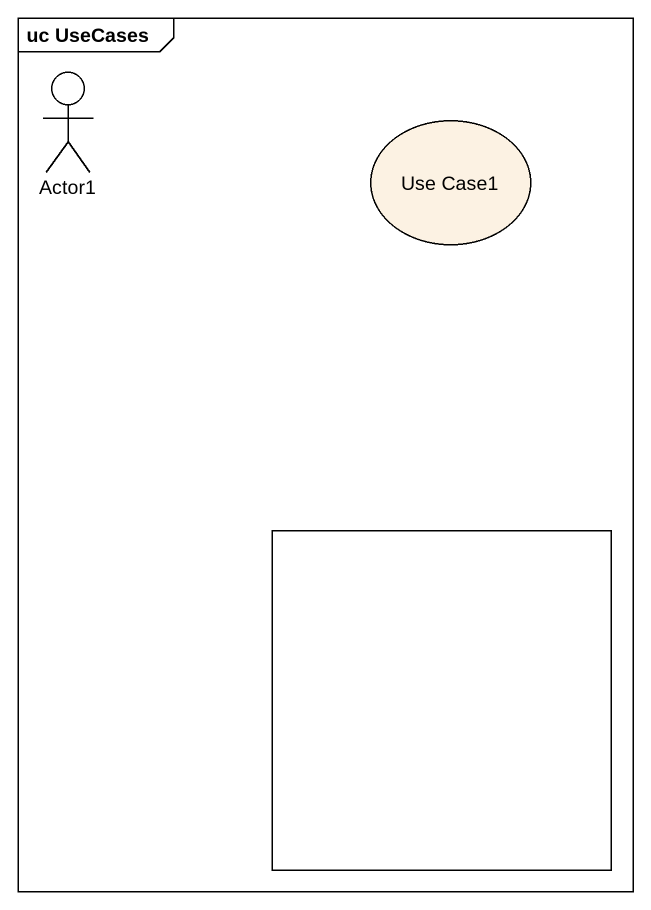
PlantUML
@startuml
mainframe uc UseCases
actor Actor1
usecase "Use Case1" as Use_Case1
rectangle " " as rectangle1
@enduml
